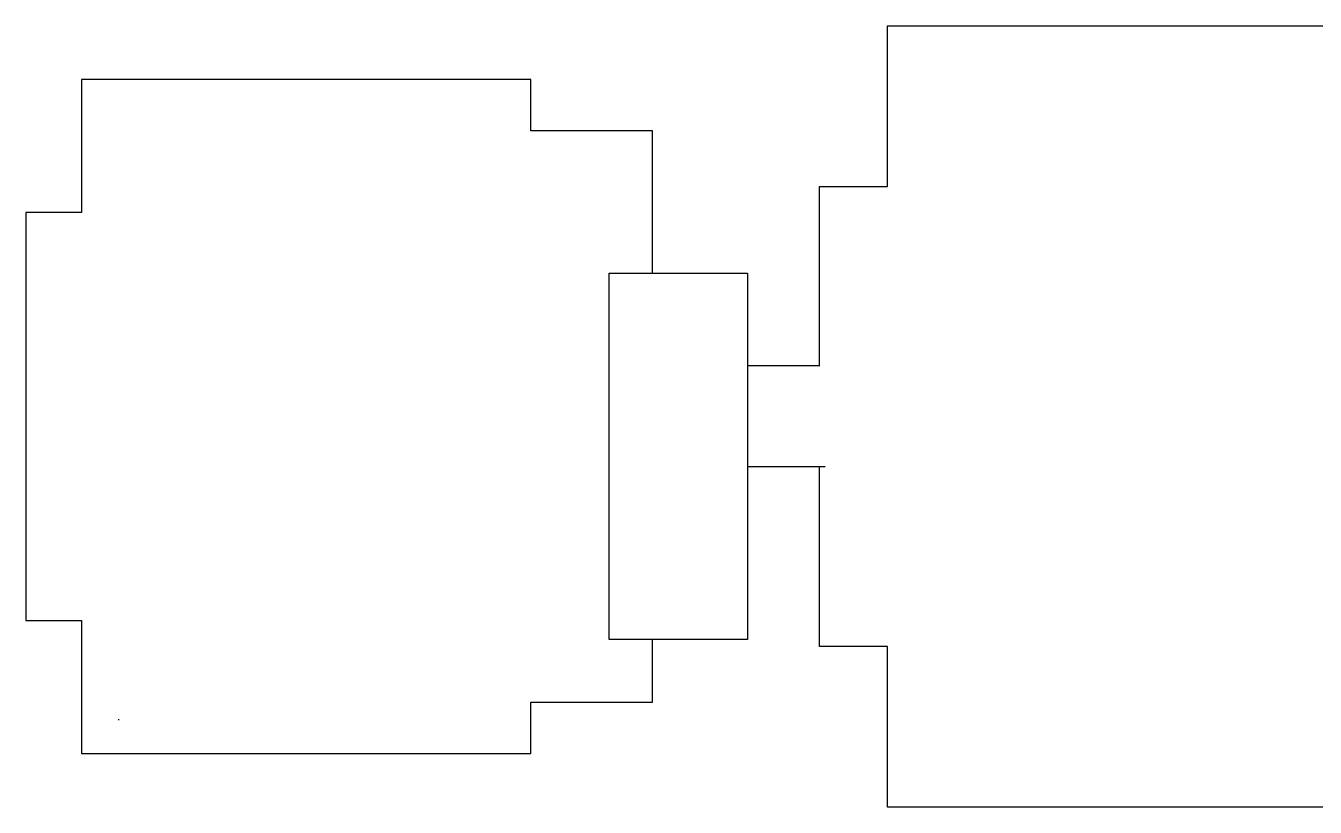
# Model space of a CAD drawing. Header units: inches. Extents: x -90 to 2436, y -85 to 1674.
# Drawn here: x -90 to 1161, y -85 to 673 of the extents above; entities that cross this region are included whole.
import ezdxf

# ---------------------------------------------------------------- set-up
doc = ezdxf.new("R2010")
doc.units = ezdxf.units.IN
doc.header["$LTSCALE"] = 10
doc.header["$MEASUREMENT"] = 0
doc.layers.add('A-ROOF', color=2, linetype='CONTINUOUS')
doc.layers.add('A-WALL', color=5, linetype='CONTINUOUS')

msp = doc.modelspace()

# ---------------------------------------------------------------- linework, layer by layer
at = {"layer": 'A-ROOF'}
for p, q in [((746.5, 672.9), (1214.5, 672.9)), ((746.5, 516.9), (746.5, 672.9)), ((400.5, 620.9), (-35.5, 620.9)), ((-35.5, 620.9), (-35.5, 491.9)), ((400.5, 570.9), (400.5, 620.9)), ((518.5, 570.9), (400.5, 570.9)), ((518.5, 432.9), (518.5, 570.9)), ((680.5, 342.8), (680.5, 516.9)), ((680.5, 516.9), (746.5, 516.9)), ((-89.5, 491.9), (-89.5, 95.9)), ((-35.5, 491.9), (-89.5, 491.9)), ((476.5, 432.9), (610.5, 432.9)), ((476.5, 77.6), (476.5, 432.9)), ((610.5, 432.9), (610.5, 245.2)), ((680.5, 342.9), (610.5, 342.9)), ((610.5, 245.2), (610.5, 77.6)), ((686, 244.9), (610.5, 244.9)), ((680.5, 70.9), (680.5, 244.9)), ((-89.5, 95.9), (-35.5, 95.9)), ((-35.5, 95.9), (-35.5, -33.1)), ((610.5, 77.6), (476.5, 77.6)), ((518.5, 16.9), (518.5, 77.6)), ((746.5, 70.9), (680.5, 70.9)), ((746.5, -85.1), (746.5, 70.9)), ((400.5, 16.9), (518.5, 16.9)), ((400.5, -33.1), (400.5, 16.9)), ((-35.5, -33.1), (400.5, -33.1)), ((1214.5, -85.1), (746.5, -85.1))]:
    msp.add_line(p, q, dxfattribs=at)
at = {"layer": 'A-WALL'}
msp.add_line((0, 0), (1, 0), dxfattribs=at)
msp.add_line((0, 0), (1, 0), dxfattribs=at)

doc.saveas('drawing.dxf')
